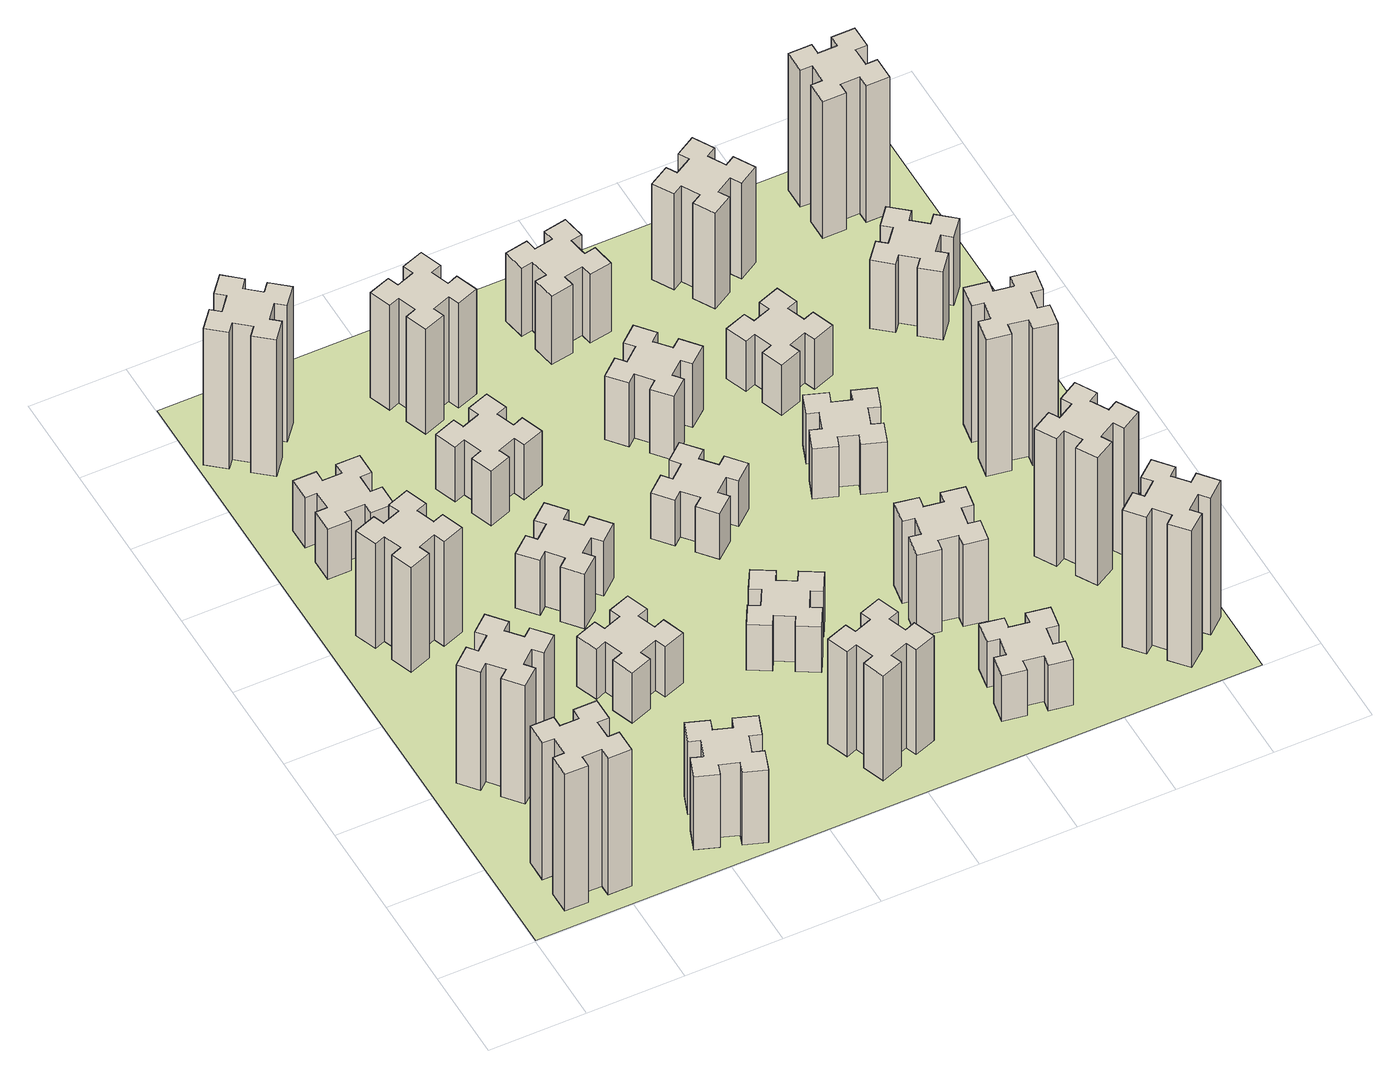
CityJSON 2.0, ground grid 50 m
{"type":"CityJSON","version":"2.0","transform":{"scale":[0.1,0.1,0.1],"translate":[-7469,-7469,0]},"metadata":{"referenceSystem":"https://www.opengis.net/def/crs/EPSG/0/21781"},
"CityObjects":{
"building1":{"type":"Building","attributes":{"class":"1000","function":"1000","usage":"1000","yearOfConstruction":2016,"roofType":"1000","measuredHeight":90,"storeysAboveGround":30,"storeysBelowGround":0},"geometry":[{"type":"Solid","lod":"1","boundaries":[[[[0,1,2,3,4,5,6,7,8,9,10,11,12,13,14,15,16,17,18,19]],[[17,16,20,21]],[[16,15,22,20]],[[15,14,23,22]],[[14,13,24,23]],[[13,12,25,24]],[[12,11,26,25]],[[11,10,27,26]],[[10,9,28,27]],[[9,8,29,28]],[[8,7,30,29]],[[7,6,31,30]],[[6,5,32,31]],[[5,4,33,32]],[[4,3,34,33]],[[3,2,35,34]],[[2,1,36,35]],[[1,0,37,36]],[[0,19,38,37]],[[19,18,39,38]],[[18,17,21,39]],[[24,25,26,27,28,29,30,31,32,33,34,35,36,37,38,39,21,20,22,23]]]]}]},
"building2":{"type":"Building","attributes":{"class":"1000","function":"1000","usage":"1000","yearOfConstruction":2016,"roofType":"1000","measuredHeight":78,"storeysAboveGround":30,"storeysBelowGround":0},"geometry":[{"type":"Solid","lod":"1","boundaries":[[[[40,41,42,43,44,45,46,47,48,49,50,51,52,53,54,55,56,57,58,59]],[[57,56,60,61]],[[56,55,62,60]],[[55,54,63,62]],[[54,53,64,63]],[[53,52,65,64]],[[52,51,66,65]],[[51,50,67,66]],[[50,49,68,67]],[[49,48,69,68]],[[48,47,70,69]],[[47,46,71,70]],[[46,45,72,71]],[[45,44,73,72]],[[44,43,74,73]],[[43,42,75,74]],[[42,41,76,75]],[[41,40,77,76]],[[40,59,78,77]],[[59,58,79,78]],[[58,57,61,79]],[[64,65,66,67,68,69,70,71,72,73,74,75,76,77,78,79,61,60,62,63]]]]}]},
"building3":{"type":"Building","attributes":{"class":"1000","function":"1000","usage":"1000","yearOfConstruction":2016,"roofType":"1000","measuredHeight":69,"storeysAboveGround":30,"storeysBelowGround":0},"geometry":[{"type":"Solid","lod":"1","boundaries":[[[[80,81,82,83,84,85,86,87,88,89,90,91,92,93,94,95,96,97,98,99]],[[97,96,100,101]],[[96,95,102,100]],[[95,94,103,102]],[[94,93,104,103]],[[93,92,105,104]],[[92,91,106,105]],[[91,90,107,106]],[[90,89,108,107]],[[89,88,109,108]],[[88,87,110,109]],[[87,86,111,110]],[[86,85,112,111]],[[85,84,113,112]],[[84,83,114,113]],[[83,82,115,114]],[[82,81,116,115]],[[81,80,117,116]],[[80,99,118,117]],[[99,98,119,118]],[[98,97,101,119]],[[104,105,106,107,108,109,110,111,112,113,114,115,116,117,118,119,101,100,102,103]]]]}]},
"building4":{"type":"Building","attributes":{"class":"1000","function":"1000","usage":"1000","yearOfConstruction":2016,"roofType":"1000","measuredHeight":33,"storeysAboveGround":30,"storeysBelowGround":0},"geometry":[{"type":"Solid","lod":"1","boundaries":[[[[120,121,122,123,124,125,126,127,128,129,130,131,132,133,134,135,136,137,138,139]],[[137,136,140,141]],[[136,135,142,140]],[[135,134,143,142]],[[134,133,144,143]],[[133,132,145,144]],[[132,131,146,145]],[[131,130,147,146]],[[130,129,148,147]],[[129,128,149,148]],[[128,127,150,149]],[[127,126,151,150]],[[126,125,152,151]],[[125,124,153,152]],[[124,123,154,153]],[[123,122,155,154]],[[122,121,156,155]],[[121,120,157,156]],[[120,139,158,157]],[[139,138,159,158]],[[138,137,141,159]],[[144,145,146,147,148,149,150,151,152,153,154,155,156,157,158,159,141,140,142,143]]]]}]},
"building5":{"type":"Building","attributes":{"class":"1000","function":"1000","usage":"1000","yearOfConstruction":2016,"roofType":"1000","measuredHeight":48,"storeysAboveGround":30,"storeysBelowGround":0},"geometry":[{"type":"Solid","lod":"1","boundaries":[[[[160,161,162,163,164,165,166,167,168,169,170,171,172,173,174,175,176,177,178,179]],[[177,176,180,181]],[[176,175,182,180]],[[175,174,183,182]],[[174,173,184,183]],[[173,172,185,184]],[[172,171,186,185]],[[171,170,187,186]],[[170,169,188,187]],[[169,168,189,188]],[[168,167,190,189]],[[167,166,191,190]],[[166,165,192,191]],[[165,164,193,192]],[[164,163,194,193]],[[163,162,195,194]],[[162,161,196,195]],[[161,160,197,196]],[[160,179,198,197]],[[179,178,199,198]],[[178,177,181,199]],[[184,185,186,187,188,189,190,191,192,193,194,195,196,197,198,199,181,180,182,183]]]]}]},
"building6":{"type":"Building","attributes":{"class":"1000","function":"1000","usage":"1000","yearOfConstruction":2016,"roofType":"1000","measuredHeight":90,"storeysAboveGround":30,"storeysBelowGround":0},"geometry":[{"type":"Solid","lod":"1","boundaries":[[[[200,201,202,203,204,205,206,207,208,209,210,211,212,213,214,215,216,217,218,219]],[[217,216,220,221]],[[216,215,222,220]],[[215,214,223,222]],[[214,213,224,223]],[[213,212,225,224]],[[212,211,226,225]],[[211,210,227,226]],[[210,209,228,227]],[[209,208,229,228]],[[208,207,230,229]],[[207,206,231,230]],[[206,205,232,231]],[[205,204,233,232]],[[204,203,234,233]],[[203,202,235,234]],[[202,201,236,235]],[[201,200,237,236]],[[200,219,238,237]],[[219,218,239,238]],[[218,217,221,239]],[[224,225,226,227,228,229,230,231,232,233,234,235,236,237,238,239,221,220,222,223]]]]}]},
"building7":{"type":"Building","attributes":{"class":"1000","function":"1000","usage":"1000","yearOfConstruction":2016,"roofType":"1000","measuredHeight":33,"storeysAboveGround":30,"storeysBelowGround":0},"geometry":[{"type":"Solid","lod":"1","boundaries":[[[[240,241,242,243,244,245,246,247,248,249,250,251,252,253,254,255,256,257,258,259]],[[257,256,260,261]],[[256,255,262,260]],[[255,254,263,262]],[[254,253,264,263]],[[253,252,265,264]],[[252,251,266,265]],[[251,250,267,266]],[[250,249,268,267]],[[249,248,269,268]],[[248,247,270,269]],[[247,246,271,270]],[[246,245,272,271]],[[245,244,273,272]],[[244,243,274,273]],[[243,242,275,274]],[[242,241,276,275]],[[241,240,277,276]],[[240,259,278,277]],[[259,258,279,278]],[[258,257,261,279]],[[264,265,266,267,268,269,270,271,272,273,274,275,276,277,278,279,261,260,262,263]]]]}]},
"building8":{"type":"Building","attributes":{"class":"1000","function":"1000","usage":"1000","yearOfConstruction":2016,"roofType":"1000","measuredHeight":36,"storeysAboveGround":30,"storeysBelowGround":0},"geometry":[{"type":"Solid","lod":"1","boundaries":[[[[280,281,282,283,284,285,286,287,288,289,290,291,292,293,294,295,296,297,298,299]],[[297,296,300,301]],[[296,295,302,300]],[[295,294,303,302]],[[294,293,304,303]],[[293,292,305,304]],[[292,291,306,305]],[[291,290,307,306]],[[290,289,308,307]],[[289,288,309,308]],[[288,287,310,309]],[[287,286,311,310]],[[286,285,312,311]],[[285,284,313,312]],[[284,283,314,313]],[[283,282,315,314]],[[282,281,316,315]],[[281,280,317,316]],[[280,299,318,317]],[[299,298,319,318]],[[298,297,301,319]],[[304,305,306,307,308,309,310,311,312,313,314,315,316,317,318,319,301,300,302,303]]]]}]},
"building9":{"type":"Building","attributes":{"class":"1000","function":"1000","usage":"1000","yearOfConstruction":2016,"roofType":"1000","measuredHeight":36,"storeysAboveGround":30,"storeysBelowGround":0},"geometry":[{"type":"Solid","lod":"1","boundaries":[[[[320,321,322,323,324,325,326,327,328,329,330,331,332,333,334,335,336,337,338,339]],[[337,336,340,341]],[[336,335,342,340]],[[335,334,343,342]],[[334,333,344,343]],[[333,332,345,344]],[[332,331,346,345]],[[331,330,347,346]],[[330,329,348,347]],[[329,328,349,348]],[[328,327,350,349]],[[327,326,351,350]],[[326,325,352,351]],[[325,324,353,352]],[[324,323,354,353]],[[323,322,355,354]],[[322,321,356,355]],[[321,320,357,356]],[[320,339,358,357]],[[339,338,359,358]],[[338,337,341,359]],[[344,345,346,347,348,349,350,351,352,353,354,355,356,357,358,359,341,340,342,343]]]]}]},
"building10":{"type":"Building","attributes":{"class":"1000","function":"1000","usage":"1000","yearOfConstruction":2016,"roofType":"1000","measuredHeight":69,"storeysAboveGround":30,"storeysBelowGround":0},"geometry":[{"type":"Solid","lod":"1","boundaries":[[[[360,361,362,363,364,365,366,367,368,369,370,371,372,373,374,375,376,377,378,379]],[[377,376,380,381]],[[376,375,382,380]],[[375,374,383,382]],[[374,373,384,383]],[[373,372,385,384]],[[372,371,386,385]],[[371,370,387,386]],[[370,369,388,387]],[[369,368,389,388]],[[368,367,390,389]],[[367,366,391,390]],[[366,365,392,391]],[[365,364,393,392]],[[364,363,394,393]],[[363,362,395,394]],[[362,361,396,395]],[[361,360,397,396]],[[360,379,398,397]],[[379,378,399,398]],[[378,377,381,399]],[[384,385,386,387,388,389,390,391,392,393,394,395,396,397,398,399,381,380,382,383]]]]}]},
"building11":{"type":"Building","attributes":{"class":"1000","function":"1000","usage":"1000","yearOfConstruction":2016,"roofType":"1000","measuredHeight":69,"storeysAboveGround":30,"storeysBelowGround":0},"geometry":[{"type":"Solid","lod":"1","boundaries":[[[[400,401,402,403,404,405,406,407,408,409,410,411,412,413,414,415,416,417,418,419]],[[417,416,420,421]],[[416,415,422,420]],[[415,414,423,422]],[[414,413,424,423]],[[413,412,425,424]],[[412,411,426,425]],[[411,410,427,426]],[[410,409,428,427]],[[409,408,429,428]],[[408,407,430,429]],[[407,406,431,430]],[[406,405,432,431]],[[405,404,433,432]],[[404,403,434,433]],[[403,402,435,434]],[[402,401,436,435]],[[401,400,437,436]],[[400,419,438,437]],[[419,418,439,438]],[[418,417,421,439]],[[424,425,426,427,428,429,430,431,432,433,434,435,436,437,438,439,421,420,422,423]]]]}]},
"building12":{"type":"Building","attributes":{"class":"1000","function":"1000","usage":"1000","yearOfConstruction":2016,"roofType":"1000","measuredHeight":30,"storeysAboveGround":30,"storeysBelowGround":0},"geometry":[{"type":"Solid","lod":"1","boundaries":[[[[440,441,442,443,444,445,446,447,448,449,450,451,452,453,454,455,456,457,458,459]],[[457,456,460,461]],[[456,455,462,460]],[[455,454,463,462]],[[454,453,464,463]],[[453,452,465,464]],[[452,451,466,465]],[[451,450,467,466]],[[450,449,468,467]],[[449,448,469,468]],[[448,447,470,469]],[[447,446,471,470]],[[446,445,472,471]],[[445,444,473,472]],[[444,443,474,473]],[[443,442,475,474]],[[442,441,476,475]],[[441,440,477,476]],[[440,459,478,477]],[[459,458,479,478]],[[458,457,461,479]],[[464,465,466,467,468,469,470,471,472,473,474,475,476,477,478,479,461,460,462,463]]]]}]},
"building13":{"type":"Building","attributes":{"class":"1000","function":"1000","usage":"1000","yearOfConstruction":2016,"roofType":"1000","measuredHeight":30,"storeysAboveGround":30,"storeysBelowGround":0},"geometry":[{"type":"Solid","lod":"1","boundaries":[[[[480,481,482,483,484,485,486,487,488,489,490,491,492,493,494,495,496,497,498,499]],[[497,496,500,501]],[[496,495,502,500]],[[495,494,503,502]],[[494,493,504,503]],[[493,492,505,504]],[[492,491,506,505]],[[491,490,507,506]],[[490,489,508,507]],[[489,488,509,508]],[[488,487,510,509]],[[487,486,511,510]],[[486,485,512,511]],[[485,484,513,512]],[[484,483,514,513]],[[483,482,515,514]],[[482,481,516,515]],[[481,480,517,516]],[[480,499,518,517]],[[499,498,519,518]],[[498,497,501,519]],[[504,505,506,507,508,509,510,511,512,513,514,515,516,517,518,519,501,500,502,503]]]]}]},
"building14":{"type":"Building","attributes":{"class":"1000","function":"1000","usage":"1000","yearOfConstruction":2016,"roofType":"1000","measuredHeight":42,"storeysAboveGround":30,"storeysBelowGround":0},"geometry":[{"type":"Solid","lod":"1","boundaries":[[[[520,521,522,523,524,525,526,527,528,529,530,531,532,533,534,535,536,537,538,539]],[[537,536,540,541]],[[536,535,542,540]],[[535,534,543,542]],[[534,533,544,543]],[[533,532,545,544]],[[532,531,546,545]],[[531,530,547,546]],[[530,529,548,547]],[[529,528,549,548]],[[528,527,550,549]],[[527,526,551,550]],[[526,525,552,551]],[[525,524,553,552]],[[524,523,554,553]],[[523,522,555,554]],[[522,521,556,555]],[[521,520,557,556]],[[520,539,558,557]],[[539,538,559,558]],[[538,537,541,559]],[[544,545,546,547,548,549,550,551,552,553,554,555,556,557,558,559,541,540,542,543]]]]}]},
"building15":{"type":"Building","attributes":{"class":"1000","function":"1000","usage":"1000","yearOfConstruction":2016,"roofType":"1000","measuredHeight":30,"storeysAboveGround":30,"storeysBelowGround":0},"geometry":[{"type":"Solid","lod":"1","boundaries":[[[[560,561,562,563,564,565,566,567,568,569,570,571,572,573,574,575,576,577,578,579]],[[577,576,580,581]],[[576,575,582,580]],[[575,574,583,582]],[[574,573,584,583]],[[573,572,585,584]],[[572,571,586,585]],[[571,570,587,586]],[[570,569,588,587]],[[569,568,589,588]],[[568,567,590,589]],[[567,566,591,590]],[[566,565,592,591]],[[565,564,593,592]],[[564,563,594,593]],[[563,562,595,594]],[[562,561,596,595]],[[561,560,597,596]],[[560,579,598,597]],[[579,578,599,598]],[[578,577,581,599]],[[584,585,586,587,588,589,590,591,592,593,594,595,596,597,598,599,581,580,582,583]]]]}]},
"building16":{"type":"Building","attributes":{"class":"1000","function":"1000","usage":"1000","yearOfConstruction":2016,"roofType":"1000","measuredHeight":45,"storeysAboveGround":30,"storeysBelowGround":0},"geometry":[{"type":"Solid","lod":"1","boundaries":[[[[600,601,602,603,604,605,606,607,608,609,610,611,612,613,614,615,616,617,618,619]],[[617,616,620,621]],[[616,615,622,620]],[[615,614,623,622]],[[614,613,624,623]],[[613,612,625,624]],[[612,611,626,625]],[[611,610,627,626]],[[610,609,628,627]],[[609,608,629,628]],[[608,607,630,629]],[[607,606,631,630]],[[606,605,632,631]],[[605,604,633,632]],[[604,603,634,633]],[[603,602,635,634]],[[602,601,636,635]],[[601,600,637,636]],[[600,619,638,637]],[[619,618,639,638]],[[618,617,621,639]],[[624,625,626,627,628,629,630,631,632,633,634,635,636,637,638,639,621,620,622,623]]]]}]},
"building17":{"type":"Building","attributes":{"class":"1000","function":"1000","usage":"1000","yearOfConstruction":2016,"roofType":"1000","measuredHeight":54,"storeysAboveGround":30,"storeysBelowGround":0},"geometry":[{"type":"Solid","lod":"1","boundaries":[[[[640,641,642,643,644,645,646,647,648,649,650,651,652,653,654,655,656,657,658,659]],[[657,656,660,661]],[[656,655,662,660]],[[655,654,663,662]],[[654,653,664,663]],[[653,652,665,664]],[[652,651,666,665]],[[651,650,667,666]],[[650,649,668,667]],[[649,648,669,668]],[[648,647,670,669]],[[647,646,671,670]],[[646,645,672,671]],[[645,644,673,672]],[[644,643,674,673]],[[643,642,675,674]],[[642,641,676,675]],[[641,640,677,676]],[[640,659,678,677]],[[659,658,679,678]],[[658,657,661,679]],[[664,665,666,667,668,669,670,671,672,673,674,675,676,677,678,679,661,660,662,663]]]]}]},
"building18":{"type":"Building","attributes":{"class":"1000","function":"1000","usage":"1000","yearOfConstruction":2016,"roofType":"1000","measuredHeight":33,"storeysAboveGround":30,"storeysBelowGround":0},"geometry":[{"type":"Solid","lod":"1","boundaries":[[[[680,681,682,683,684,685,686,687,688,689,690,691,692,693,694,695,696,697,698,699]],[[697,696,700,701]],[[696,695,702,700]],[[695,694,703,702]],[[694,693,704,703]],[[693,692,705,704]],[[692,691,706,705]],[[691,690,707,706]],[[690,689,708,707]],[[689,688,709,708]],[[688,687,710,709]],[[687,686,711,710]],[[686,685,712,711]],[[685,684,713,712]],[[684,683,714,713]],[[683,682,715,714]],[[682,681,716,715]],[[681,680,717,716]],[[680,699,718,717]],[[699,698,719,718]],[[698,697,701,719]],[[704,705,706,707,708,709,710,711,712,713,714,715,716,717,718,719,701,700,702,703]]]]}]},
"building19":{"type":"Building","attributes":{"class":"1000","function":"1000","usage":"1000","yearOfConstruction":2016,"roofType":"1000","measuredHeight":33,"storeysAboveGround":30,"storeysBelowGround":0},"geometry":[{"type":"Solid","lod":"1","boundaries":[[[[720,721,722,723,724,725,726,727,728,729,730,731,732,733,734,735,736,737,738,739]],[[737,736,740,741]],[[736,735,742,740]],[[735,734,743,742]],[[734,733,744,743]],[[733,732,745,744]],[[732,731,746,745]],[[731,730,747,746]],[[730,729,748,747]],[[729,728,749,748]],[[728,727,750,749]],[[727,726,751,750]],[[726,725,752,751]],[[725,724,753,752]],[[724,723,754,753]],[[723,722,755,754]],[[722,721,756,755]],[[721,720,757,756]],[[720,739,758,757]],[[739,738,759,758]],[[738,737,741,759]],[[744,745,746,747,748,749,750,751,752,753,754,755,756,757,758,759,741,740,742,743]]]]}]},
"building20":{"type":"Building","attributes":{"class":"1000","function":"1000","usage":"1000","yearOfConstruction":2016,"roofType":"1000","measuredHeight":90,"storeysAboveGround":30,"storeysBelowGround":0},"geometry":[{"type":"Solid","lod":"1","boundaries":[[[[760,761,762,763,764,765,766,767,768,769,770,771,772,773,774,775,776,777,778,779]],[[777,776,780,781]],[[776,775,782,780]],[[775,774,783,782]],[[774,773,784,783]],[[773,772,785,784]],[[772,771,786,785]],[[771,770,787,786]],[[770,769,788,787]],[[769,768,789,788]],[[768,767,790,789]],[[767,766,791,790]],[[766,765,792,791]],[[765,764,793,792]],[[764,763,794,793]],[[763,762,795,794]],[[762,761,796,795]],[[761,760,797,796]],[[760,779,798,797]],[[779,778,799,798]],[[778,777,781,799]],[[784,785,786,787,788,789,790,791,792,793,794,795,796,797,798,799,781,780,782,783]]]]}]},
"building21":{"type":"Building","attributes":{"class":"1000","function":"1000","usage":"1000","yearOfConstruction":2016,"roofType":"1000","measuredHeight":63,"storeysAboveGround":30,"storeysBelowGround":0},"geometry":[{"type":"Solid","lod":"1","boundaries":[[[[800,801,802,803,804,805,806,807,808,809,810,811,812,813,814,815,816,817,818,819]],[[817,816,820,821]],[[816,815,822,820]],[[815,814,823,822]],[[814,813,824,823]],[[813,812,825,824]],[[812,811,826,825]],[[811,810,827,826]],[[810,809,828,827]],[[809,808,829,828]],[[808,807,830,829]],[[807,806,831,830]],[[806,805,832,831]],[[805,804,833,832]],[[804,803,834,833]],[[803,802,835,834]],[[802,801,836,835]],[[801,800,837,836]],[[800,819,838,837]],[[819,818,839,838]],[[818,817,821,839]],[[824,825,826,827,828,829,830,831,832,833,834,835,836,837,838,839,821,820,822,823]]]]}]},
"building22":{"type":"Building","attributes":{"class":"1000","function":"1000","usage":"1000","yearOfConstruction":2016,"roofType":"1000","measuredHeight":84,"storeysAboveGround":30,"storeysBelowGround":0},"geometry":[{"type":"Solid","lod":"1","boundaries":[[[[840,841,842,843,844,845,846,847,848,849,850,851,852,853,854,855,856,857,858,859]],[[857,856,860,861]],[[856,855,862,860]],[[855,854,863,862]],[[854,853,864,863]],[[853,852,865,864]],[[852,851,866,865]],[[851,850,867,866]],[[850,849,868,867]],[[849,848,869,868]],[[848,847,870,869]],[[847,846,871,870]],[[846,845,872,871]],[[845,844,873,872]],[[844,843,874,873]],[[843,842,875,874]],[[842,841,876,875]],[[841,840,877,876]],[[840,859,878,877]],[[859,858,879,878]],[[858,857,861,879]],[[864,865,866,867,868,869,870,871,872,873,874,875,876,877,878,879,861,860,862,863]]]]}]},
"building23":{"type":"Building","attributes":{"class":"1000","function":"1000","usage":"1000","yearOfConstruction":2016,"roofType":"1000","measuredHeight":90,"storeysAboveGround":30,"storeysBelowGround":0},"geometry":[{"type":"Solid","lod":"1","boundaries":[[[[880,881,882,883,884,885,886,887,888,889,890,891,892,893,894,895,896,897,898,899]],[[897,896,900,901]],[[896,895,902,900]],[[895,894,903,902]],[[894,893,904,903]],[[893,892,905,904]],[[892,891,906,905]],[[891,890,907,906]],[[890,889,908,907]],[[889,888,909,908]],[[888,887,910,909]],[[887,886,911,910]],[[886,885,912,911]],[[885,884,913,912]],[[884,883,914,913]],[[883,882,915,914]],[[882,881,916,915]],[[881,880,917,916]],[[880,899,918,917]],[[899,898,919,918]],[[898,897,901,919]],[[904,905,906,907,908,909,910,911,912,913,914,915,916,917,918,919,901,900,902,903]]]]}]},
"building24":{"type":"Building","attributes":{"class":"1000","function":"1000","usage":"1000","yearOfConstruction":2016,"roofType":"1000","measuredHeight":45,"storeysAboveGround":30,"storeysBelowGround":0},"geometry":[{"type":"Solid","lod":"1","boundaries":[[[[920,921,922,923,924,925,926,927,928,929,930,931,932,933,934,935,936,937,938,939]],[[937,936,940,941]],[[936,935,942,940]],[[935,934,943,942]],[[934,933,944,943]],[[933,932,945,944]],[[932,931,946,945]],[[931,930,947,946]],[[930,929,948,947]],[[929,928,949,948]],[[928,927,950,949]],[[927,926,951,950]],[[926,925,952,951]],[[925,924,953,952]],[[924,923,954,953]],[[923,922,955,954]],[[922,921,956,955]],[[921,920,957,956]],[[920,939,958,957]],[[939,938,959,958]],[[938,937,941,959]],[[944,945,946,947,948,949,950,951,952,953,954,955,956,957,958,959,941,940,942,943]]]]}]},
"building25":{"type":"Building","attributes":{"class":"1000","function":"1000","usage":"1000","yearOfConstruction":2016,"roofType":"1000","measuredHeight":90,"storeysAboveGround":30,"storeysBelowGround":0},"geometry":[{"type":"Solid","lod":"1","boundaries":[[[[960,961,962,963,964,965,966,967,968,969,970,971,972,973,974,975,976,977,978,979]],[[977,976,980,981]],[[976,975,982,980]],[[975,974,983,982]],[[974,973,984,983]],[[973,972,985,984]],[[972,971,986,985]],[[971,970,987,986]],[[970,969,988,987]],[[969,968,989,988]],[[968,967,990,989]],[[967,966,991,990]],[[966,965,992,991]],[[965,964,993,992]],[[964,963,994,993]],[[963,962,995,994]],[[962,961,996,995]],[[961,960,997,996]],[[960,979,998,997]],[[979,978,999,998]],[[978,977,981,999]],[[984,985,986,987,988,989,990,991,992,993,994,995,996,997,998,999,981,980,982,983]]]]}]},
"landuse1":{"type":"LandUse","attributes":{"name":"plot1","function":"1010"},"geometry":[{"type":"MultiSurface","lod":"1","boundaries":[[[1000,1001,1002,1003]]]}]}
},
"vertices":[
[265,325,0],[265,225,0],[205,225,0],[205,105,0],[325,105,0],[325,165,0],[425,165,0],[425,105,0],[545,105,0],[545,225,0],[485,225,0],[485,325,0],[545,325,0],[545,445,0],[425,445,0],[425,385,0],[325,385,0],[325,445,0],[205,445,0],[205,325,0],[325,385,900],[325,445,900],[425,385,900],[425,445,900],[545,445,900],[545,325,900],[485,325,900],[485,225,900],[545,225,900],[545,105,900],[425,105,900],[425,165,900],[325,165,900],[325,105,900],[205,105,900],[205,225,900],[265,225,900],[265,325,900],[205,325,900],[205,445,900],
[492,1048,0],[427,1124,0],[473,1163,0],[396,1255,0],[304,1178,0],[343,1132,0],[266,1067,0],[228,1113,0],[136,1036,0],[213,944,0],[259,983,0],[323,906,0],[277,868,0],[354,776,0],[446,853,0],[408,899,0],[484,963,0],[523,917,0],[615,994,0],[538,1086,0],[484,963,780],[523,917,780],[408,899,780],[446,853,780],[354,776,780],[277,868,780],[323,906,780],[259,983,780],[213,944,780],[136,1036,780],[228,1113,780],[266,1067,780],[343,1132,780],[304,1178,780],[396,1255,780],[473,1163,780],[427,1124,780],[492,1048,780],[538,1086,780],[615,994,780],
[366,1835,0],[460,1869,0],[480,1813,0],[593,1854,0],[552,1967,0],[496,1946,0],[462,2040,0],[518,2060,0],[477,2173,0],[364,2132,0],[385,2076,0],[291,2042,0],[270,2098,0],[157,2057,0],[199,1944,0],[255,1965,0],[289,1871,0],[233,1850,0],[274,1737,0],[387,1779,0],[289,1871,690],[233,1850,690],[255,1965,690],[199,1944,690],[157,2057,690],[270,2098,690],[291,2042,690],[385,2076,690],[364,2132,690],[477,2173,690],[518,2060,690],[462,2040,690],[496,1946,690],[552,1967,690],[593,1854,690],[480,1813,690],[460,1869,690],[366,1835,690],[387,1779,690],[274,1737,690],
[485,2545,0],[485,2645,0],[545,2645,0],[545,2765,0],[425,2765,0],[425,2705,0],[325,2705,0],[325,2765,0],[205,2765,0],[205,2645,0],[265,2645,0],[265,2545,0],[205,2545,0],[205,2425,0],[325,2425,0],[325,2485,0],[425,2485,0],[425,2425,0],[545,2425,0],[545,2545,0],[425,2485,330],[425,2425,330],[325,2485,330],[325,2425,330],[205,2425,330],[205,2545,330],[265,2545,330],[265,2645,330],[205,2645,330],[205,2765,330],[325,2765,330],[325,2705,330],[425,2705,330],[425,2765,330],[545,2765,330],[545,2645,330],[485,2645,330],[485,2545,330],[545,2545,330],[545,2425,330],
[1029,360,0],[995,266,0],[939,287,0],[897,174,0],[1010,133,0],[1031,189,0],[1125,155,0],[1104,99,0],[1217,57,0],[1258,170,0],[1202,191,0],[1236,285,0],[1292,264,0],[1333,377,0],[1220,418,0],[1200,362,0],[1106,396,0],[1127,452,0],[1014,493,0],[973,380,0],[1106,396,480],[1127,452,480],[1200,362,480],[1220,418,480],[1333,377,480],[1292,264,480],[1236,285,480],[1202,191,480],[1258,170,480],[1217,57,480],[1104,99,480],[1125,155,480],[1031,189,480],[1010,133,480],[897,174,480],[939,287,480],[995,266,480],[1029,360,480],[973,380,480],[1014,493,480],
[384,3387,0],[308,3452,0],[346,3498,0],[254,3575,0],[177,3483,0],[223,3444,0],[159,3368,0],[113,3406,0],[36,3314,0],[128,3237,0],[166,3283,0],[243,3219,0],[204,3173,0],[296,3096,0],[373,3188,0],[327,3226,0],[392,3303,0],[438,3264,0],[515,3356,0],[423,3433,0],[392,3303,900],[438,3264,900],[327,3226,900],[373,3188,900],[296,3096,900],[204,3173,900],[243,3219,900],[166,3283,900],[128,3237,900],[36,3314,900],[113,3406,900],[159,3368,900],[223,3444,900],[177,3483,900],[254,3575,900],[346,3498,900],[308,3452,900],[384,3387,900],[423,3433,900],[515,3356,900],
[1125,1336,0],[1031,1302,0],[1010,1358,0],[897,1317,0],[939,1204,0],[995,1225,0],[1029,1131,0],[973,1110,0],[1014,997,0],[1127,1039,0],[1106,1095,0],[1200,1129,0],[1220,1073,0],[1333,1114,0],[1292,1227,0],[1236,1206,0],[1202,1300,0],[1258,1320,0],[1217,1433,0],[1104,1392,0],[1202,1300,330],[1258,1320,330],[1236,1206,330],[1292,1227,330],[1333,1114,330],[1220,1073,330],[1200,1129,330],[1106,1095,330],[1127,1039,330],[1014,997,330],[973,1110,330],[1029,1131,330],[995,1225,330],[939,1204,330],[897,1317,330],[1010,1358,330],[1031,1302,330],[1125,1336,330],[1104,1392,330],[1217,1433,330],
[1083,1972,0],[1006,1907,0],[968,1953,0],[876,1876,0],[953,1784,0],[999,1823,0],[1063,1746,0],[1017,1708,0],[1094,1616,0],[1186,1693,0],[1148,1739,0],[1224,1803,0],[1263,1757,0],[1355,1834,0],[1278,1926,0],[1232,1888,0],[1167,1964,0],[1213,2003,0],[1136,2095,0],[1044,2018,0],[1167,1964,360],[1213,2003,360],[1232,1888,360],[1278,1926,360],[1355,1834,360],[1263,1757,360],[1224,1803,360],[1148,1739,360],[1186,1693,360],[1094,1616,360],[1017,1708,360],[1063,1746,360],[999,1823,360],[953,1784,360],[876,1876,360],[968,1953,360],[1006,1907,360],[1083,1972,360],[1044,2018,360],[1136,2095,360],
[1106,2475,0],[1200,2509,0],[1220,2453,0],[1333,2494,0],[1292,2607,0],[1236,2586,0],[1202,2680,0],[1258,2700,0],[1217,2813,0],[1104,2772,0],[1125,2716,0],[1031,2682,0],[1010,2738,0],[897,2697,0],[939,2584,0],[995,2605,0],[1029,2511,0],[973,2490,0],[1014,2377,0],[1127,2419,0],[1029,2511,360],[973,2490,360],[995,2605,360],[939,2584,360],[897,2697,360],[1010,2738,360],[1031,2682,360],[1125,2716,360],[1104,2772,360],[1217,2813,360],[1258,2700,360],[1202,2680,360],[1236,2586,360],[1292,2607,360],[1333,2494,360],[1220,2453,360],[1200,2509,360],[1106,2475,360],[1127,2419,360],[1014,2377,360],
[1965,496,0],[1871,462,0],[1850,518,0],[1737,477,0],[1779,364,0],[1835,385,0],[1869,291,0],[1813,270,0],[1854,157,0],[1967,199,0],[1946,255,0],[2040,289,0],[2060,233,0],[2173,274,0],[2132,387,0],[2076,366,0],[2042,460,0],[2098,480,0],[2057,593,0],[1944,552,0],[2042,460,690],[2098,480,690],[2076,366,690],[2132,387,690],[2173,274,690],[2060,233,690],[2040,289,690],[1946,255,690],[1967,199,690],[1854,157,690],[1813,270,690],[1869,291,690],[1835,385,690],[1779,364,690],[1737,477,690],[1850,518,690],[1871,462,690],[1965,496,690],[1944,552,690],[2057,593,690],
[1125,3356,0],[1031,3322,0],[1010,3378,0],[897,3337,0],[939,3224,0],[995,3245,0],[1029,3151,0],[973,3130,0],[1014,3017,0],[1127,3059,0],[1106,3115,0],[1200,3149,0],[1220,3093,0],[1333,3134,0],[1292,3247,0],[1236,3226,0],[1202,3320,0],[1258,3340,0],[1217,3453,0],[1104,3412,0],[1202,3320,690],[1258,3340,690],[1236,3226,690],[1292,3247,690],[1333,3134,690],[1220,3093,690],[1200,3149,690],[1106,3115,690],[1127,3059,690],[1014,3017,690],[973,3130,690],[1029,3151,690],[995,3245,690],[939,3224,690],[897,3337,690],[1010,3378,690],[1031,3322,690],[1125,3356,690],[1104,3412,690],[1217,3453,690],
[1757,1045,0],[1844,995,0],[1814,943,0],[1918,883,0],[1978,987,0],[1926,1017,0],[1976,1104,0],[2028,1074,0],[2088,1178,0],[1984,1238,0],[1954,1186,0],[1867,1236,0],[1897,1288,0],[1793,1348,0],[1733,1244,0],[1785,1214,0],[1735,1127,0],[1683,1157,0],[1623,1053,0],[1727,993,0],[1735,1127,300],[1683,1157,300],[1785,1214,300],[1733,1244,300],[1793,1348,300],[1897,1288,300],[1867,1236,300],[1954,1186,300],[1984,1238,300],[2088,1178,300],[2028,1074,300],[1976,1104,300],[1926,1017,300],[1978,987,300],[1918,883,300],[1814,943,300],[1844,995,300],[1757,1045,300],[1727,993,300],[1623,1053,300],
[1972,1988,0],[1907,2064,0],[1953,2103,0],[1876,2195,0],[1784,2118,0],[1823,2072,0],[1746,2007,0],[1708,2053,0],[1616,1976,0],[1693,1884,0],[1739,1923,0],[1803,1846,0],[1757,1808,0],[1834,1716,0],[1926,1793,0],[1888,1839,0],[1964,1903,0],[2003,1857,0],[2095,1934,0],[2018,2026,0],[1964,1903,300],[2003,1857,300],[1888,1839,300],[1926,1793,300],[1834,1716,300],[1757,1808,300],[1803,1846,300],[1739,1923,300],[1693,1884,300],[1616,1976,300],[1708,2053,300],[1746,2007,300],[1823,2072,300],[1784,2118,300],[1876,2195,300],[1953,2103,300],[1907,2064,300],[1972,1988,300],[2018,2026,300],[2095,1934,300],
[1839,2563,0],[1903,2486,0],[1857,2448,0],[1934,2356,0],[2026,2433,0],[1988,2479,0],[2064,2543,0],[2103,2497,0],[2195,2574,0],[2118,2666,0],[2072,2628,0],[2007,2704,0],[2053,2743,0],[1976,2835,0],[1884,2758,0],[1923,2712,0],[1846,2647,0],[1808,2693,0],[1716,2616,0],[1793,2524,0],[1846,2647,420],[1808,2693,420],[1923,2712,420],[1884,2758,420],[1976,2835,420],[2053,2743,420],[2007,2704,420],[2072,2628,420],[2118,2666,420],[2195,2574,420],[2103,2497,420],[2064,2543,420],[1988,2479,420],[2026,2433,420],[1934,2356,420],[1857,2448,420],[1903,2486,420],[1839,2563,420],[1793,2524,420],[1716,2616,420],
[2596,444,0],[2578,345,0],[2519,356,0],[2498,237,0],[2617,217,0],[2627,276,0],[2725,258,0],[2715,199,0],[2833,178,0],[2854,297,0],[2795,307,0],[2812,405,0],[2871,395,0],[2892,513,0],[2774,534,0],[2764,475,0],[2665,492,0],[2676,551,0],[2557,572,0],[2537,454,0],[2665,492,300],[2676,551,300],[2764,475,300],[2774,534,300],[2892,513,300],[2871,395,300],[2812,405,300],[2795,307,300],[2854,297,300],[2833,178,300],[2715,199,300],[2725,258,300],[2627,276,300],[2617,217,300],[2498,237,300],[2519,356,300],[2578,345,300],[2596,444,300],[2537,454,300],[2557,572,300],
[1738,3365,0],[1756,3267,0],[1697,3257,0],[1717,3138,0],[1836,3159,0],[1825,3218,0],[1924,3236,0],[1934,3177,0],[2052,3197,0],[2031,3316,0],[1972,3305,0],[1955,3404,0],[2014,3414,0],[1993,3532,0],[1875,3511,0],[1885,3452,0],[1787,3435,0],[1777,3494,0],[1658,3473,0],[1679,3355,0],[1787,3435,450],[1777,3494,450],[1885,3452,450],[1875,3511,450],[1993,3532,450],[2014,3414,450],[1955,3404,450],[1972,3305,450],[2031,3316,450],[2052,3197,450],[1934,3177,450],[1924,3236,450],[1825,3218,450],[1836,3159,450],[1717,3138,450],[1697,3257,450],[1756,3267,450],[1738,3365,450],[1679,3355,450],[1658,3473,450],
[2496,1084,0],[2478,985,0],[2419,996,0],[2398,877,0],[2517,857,0],[2527,916,0],[2625,898,0],[2615,839,0],[2733,818,0],[2754,937,0],[2695,947,0],[2712,1045,0],[2771,1035,0],[2792,1153,0],[2674,1174,0],[2664,1115,0],[2565,1132,0],[2576,1191,0],[2457,1212,0],[2437,1094,0],[2565,1132,540],[2576,1191,540],[2664,1115,540],[2674,1174,540],[2792,1153,540],[2771,1035,540],[2712,1045,540],[2695,947,540],[2754,937,540],[2733,818,540],[2615,839,540],[2625,898,540],[2527,916,540],[2517,857,540],[2398,877,540],[2419,996,540],[2478,985,540],[2496,1084,540],[2437,1094,540],[2457,1212,540],
[2682,1871,0],[2716,1965,0],[2772,1944,0],[2813,2057,0],[2700,2098,0],[2680,2042,0],[2586,2076,0],[2607,2132,0],[2494,2173,0],[2453,2060,0],[2509,2040,0],[2475,1946,0],[2419,1967,0],[2377,1854,0],[2490,1813,0],[2511,1869,0],[2605,1835,0],[2584,1779,0],[2697,1737,0],[2738,1850,0],[2605,1835,330],[2584,1779,330],[2511,1869,330],[2490,1813,330],[2377,1854,330],[2419,1967,330],[2475,1946,330],[2509,2040,330],[2453,2060,330],[2494,2173,330],[2607,2132,330],[2586,2076,330],[2680,2042,330],[2700,2098,330],[2813,2057,330],[2772,1944,330],[2716,1965,330],[2682,1871,330],[2738,1850,330],[2697,1737,330],
[2586,2475,0],[2680,2509,0],[2700,2453,0],[2813,2494,0],[2772,2607,0],[2716,2586,0],[2682,2680,0],[2738,2700,0],[2697,2813,0],[2584,2772,0],[2605,2716,0],[2511,2682,0],[2490,2738,0],[2377,2697,0],[2419,2584,0],[2475,2605,0],[2509,2511,0],[2453,2490,0],[2494,2377,0],[2607,2419,0],[2509,2511,330],[2453,2490,330],[2475,2605,330],[2419,2584,330],[2377,2697,330],[2490,2738,330],[2511,2682,330],[2605,2716,330],[2584,2772,330],[2697,2813,330],[2738,2700,330],[2682,2680,330],[2716,2586,330],[2772,2607,330],[2813,2494,330],[2700,2453,330],[2680,2509,330],[2586,2475,330],[2607,2419,330],[2494,2377,330],
[3468,259,0],[3544,323,0],[3583,277,0],[3675,354,0],[3598,446,0],[3552,408,0],[3487,484,0],[3533,523,0],[3456,615,0],[3364,538,0],[3403,492,0],[3326,427,0],[3288,473,0],[3196,396,0],[3273,304,0],[3319,343,0],[3383,266,0],[3337,228,0],[3414,136,0],[3506,213,0],[3383,266,900],[3337,228,900],[3319,343,900],[3273,304,900],[3196,396,900],[3288,473,900],[3326,427,900],[3403,492,900],[3364,538,900],[3456,615,900],[3533,523,900],[3487,484,900],[3552,408,900],[3598,446,900],[3675,354,900],[3583,277,900],[3544,323,900],[3468,259,900],[3506,213,900],[3414,136,900],
[2716,3347,0],[2666,3434,0],[2718,3464,0],[2658,3568,0],[2554,3508,0],[2584,3456,0],[2497,3406,0],[2467,3458,0],[2363,3398,0],[2423,3294,0],[2475,3324,0],[2525,3237,0],[2473,3207,0],[2533,3103,0],[2637,3163,0],[2607,3215,0],[2694,3265,0],[2724,3213,0],[2828,3273,0],[2768,3377,0],[2694,3265,630],[2724,3213,630],[2607,3215,630],[2637,3163,630],[2533,3103,630],[2473,3207,630],[2525,3237,630],[2475,3324,630],[2423,3294,630],[2363,3398,630],[2467,3458,630],[2497,3406,630],[2584,3456,630],[2554,3508,630],[2658,3568,630],[2718,3464,630],[2666,3434,630],[2716,3347,630],[2768,3377,630],[2828,3273,630],
[3215,1004,0],[3265,917,0],[3213,887,0],[3273,783,0],[3377,843,0],[3347,895,0],[3434,945,0],[3464,893,0],[3568,953,0],[3508,1057,0],[3456,1027,0],[3406,1114,0],[3458,1144,0],[3398,1248,0],[3294,1188,0],[3324,1136,0],[3237,1086,0],[3207,1138,0],[3103,1078,0],[3163,974,0],[3237,1086,840],[3207,1138,840],[3324,1136,840],[3294,1188,840],[3398,1248,840],[3458,1144,840],[3406,1114,840],[3456,1027,840],[3508,1057,840],[3568,953,840],[3464,893,840],[3434,945,840],[3347,895,840],[3377,843,840],[3273,783,840],[3213,887,840],[3265,917,840],[3215,1004,840],[3163,974,840],[3103,1078,840],
[3267,1656,0],[3365,1638,0],[3355,1579,0],[3473,1558,0],[3494,1677,0],[3435,1687,0],[3452,1785,0],[3511,1775,0],[3532,1893,0],[3414,1914,0],[3404,1855,0],[3305,1872,0],[3316,1931,0],[3197,1952,0],[3177,1834,0],[3236,1824,0],[3218,1725,0],[3159,1736,0],[3138,1617,0],[3257,1597,0],[3218,1725,900],[3159,1736,900],[3236,1824,900],[3177,1834,900],[3197,1952,900],[3316,1931,900],[3305,1872,900],[3404,1855,900],[3414,1914,900],[3532,1893,900],[3511,1775,900],[3452,1785,900],[3435,1687,900],[3494,1677,900],[3473,1558,900],[3355,1579,900],[3365,1638,900],[3267,1656,900],[3257,1597,900],[3138,1617,900],
[3444,2747,0],[3368,2812,0],[3406,2858,0],[3314,2935,0],[3237,2843,0],[3283,2804,0],[3219,2728,0],[3173,2766,0],[3096,2674,0],[3188,2597,0],[3226,2643,0],[3303,2579,0],[3264,2533,0],[3356,2456,0],[3433,2548,0],[3387,2586,0],[3452,2663,0],[3498,2624,0],[3575,2716,0],[3483,2793,0],[3452,2663,450],[3498,2624,450],[3387,2586,450],[3433,2548,450],[3356,2456,450],[3264,2533,450],[3303,2579,450],[3226,2643,450],[3188,2597,450],[3096,2674,450],[3173,2766,450],[3219,2728,450],[3283,2804,450],[3237,2843,450],[3314,2935,450],[3406,2858,450],[3368,2812,450],[3444,2747,450],[3483,2793,450],[3575,2716,450],
[3285,3325,0],[3385,3325,0],[3385,3265,0],[3505,3265,0],[3505,3385,0],[3445,3385,0],[3445,3485,0],[3505,3485,0],[3505,3605,0],[3385,3605,0],[3385,3545,0],[3285,3545,0],[3285,3605,0],[3165,3605,0],[3165,3485,0],[3225,3485,0],[3225,3385,0],[3165,3385,0],[3165,3265,0],[3285,3265,0],[3225,3385,900],[3165,3385,900],[3225,3485,900],[3165,3485,900],[3165,3605,900],[3285,3605,900],[3285,3545,900],[3385,3545,900],[3385,3605,900],[3505,3605,900],[3505,3485,900],[3445,3485,900],[3445,3385,900],[3505,3385,900],[3505,3265,900],[3385,3265,900],[3385,3325,900],[3285,3325,900],[3285,3265,900],[3165,3265,900],
[5,3705,0],[3705,3705,0],[3705,5,0],[5,5,0]
]}
